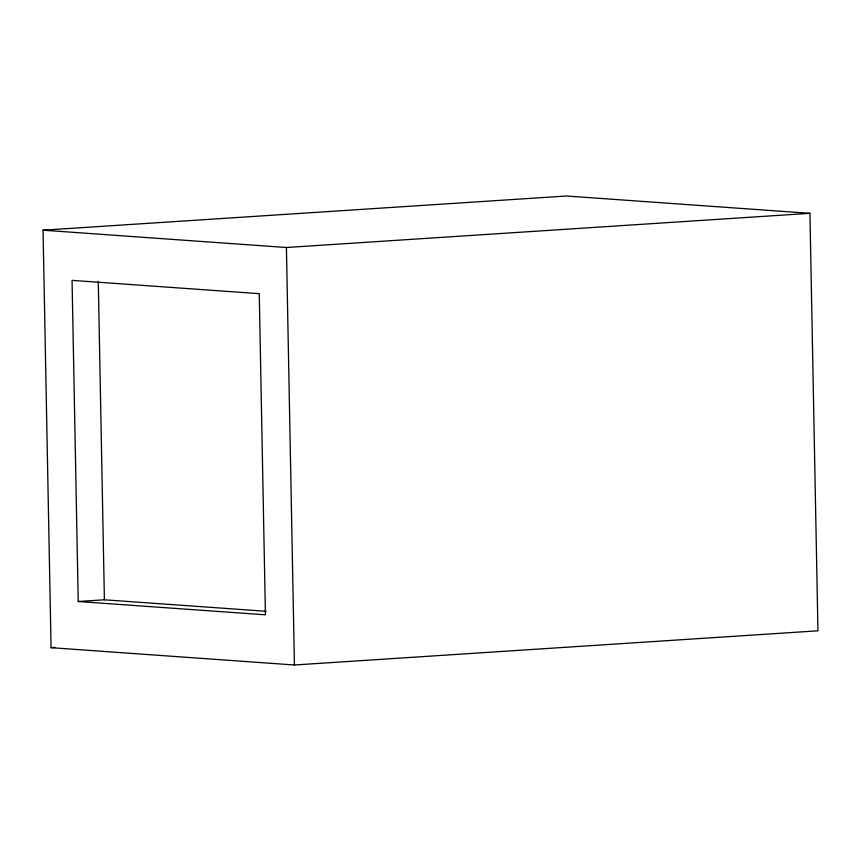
<?xml version="1.0" encoding="UTF-8"?>
<svg xmlns="http://www.w3.org/2000/svg" width="861" height="861" viewBox="0 0 861 861"><rect width="100%" height="100%" fill="white"/><g stroke="black" fill="none" stroke-linecap="round" stroke-linejoin="round"><path stroke-width="1.29" d="M43.05 230.188L566.57 196.007L809.932 213.324L817.95 630.812L294.43 664.993L51.068 647.676L43.05 230.188L286.412 247.505L809.932 213.324M78.222 601.505L265.425 614.819L259.258 293.676L72.055 280.363L78.222 601.505L104.396 599.794L266.189 611.299M51.068 647.676L55.093 647.407M286.412 247.505L294.43 664.993M98.283 281.343L104.396 599.794"/></g></svg>
